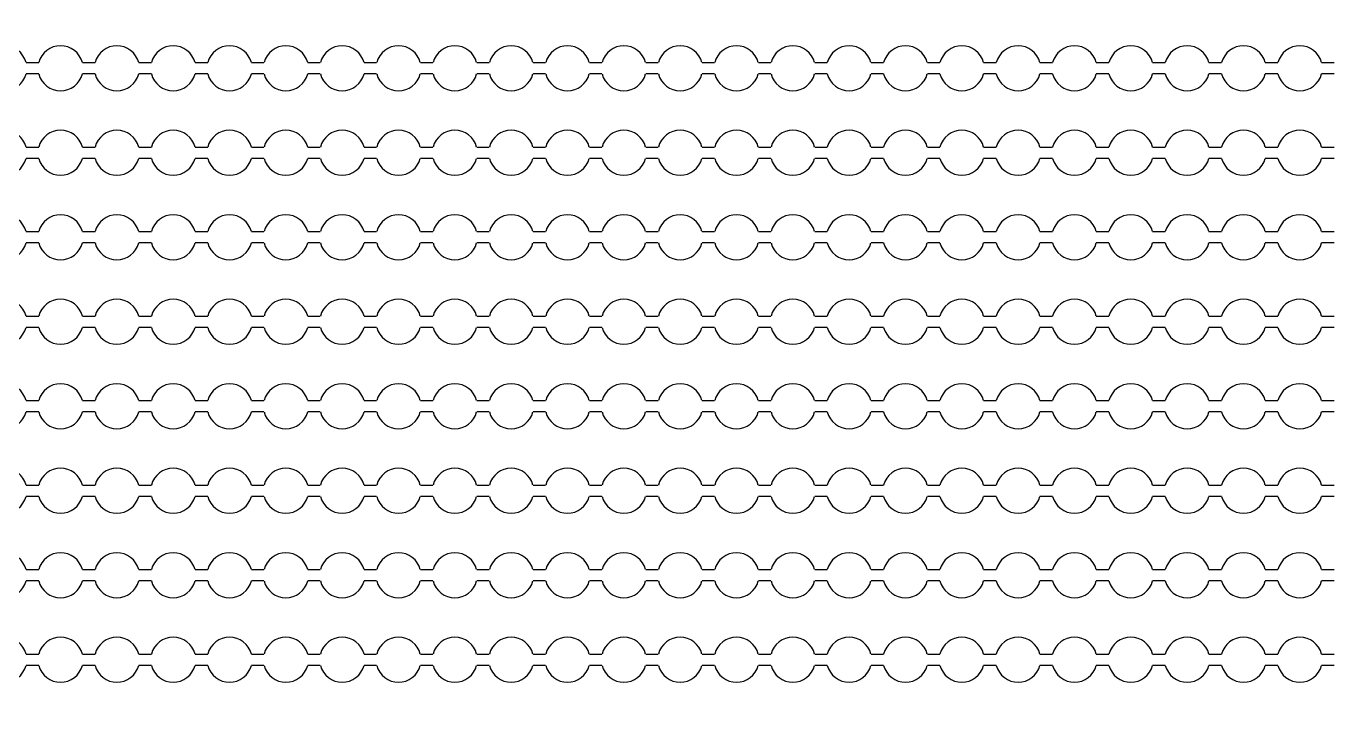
# Model space of a CAD drawing. Extents: x 4056 to 105656, y 4120 to 105720.
# Drawn here: x 64891 to 66047, y 70256 to 70862 of the extents above; entities that cross this region are included whole.
import ezdxf

# ---------------------------------------------------------------- set-up
doc = ezdxf.new("R2010")
doc.units = 13
doc.header["$MEASUREMENT"] = 0
doc.layers.add('Main Layer', color=7, linetype='Continuous', lineweight=0)

msp = doc.modelspace()

# ---------------------------------------------------------------- linework, layer by layer
for p, q in [((64890.9, 70829.2), (64902.1, 70829.2)), ((64940.9, 70829.2), (64952.1, 70829.2)), ((64990.9, 70829.2), (65002.1, 70829.2)), ((65040.9, 70829.2), (65052.1, 70829.2)), ((65090.9, 70829.2), (65102.1, 70829.2)), ((65140.9, 70829.2), (65152.1, 70829.2)), ((65190.9, 70829.2), (65202.1, 70829.2)), ((65240.9, 70829.2), (65252.1, 70829.2)), ((65290.9, 70829.2), (65302.1, 70829.2)), ((65340.9, 70829.2), (65352.1, 70829.2)), ((65390.9, 70829.2), (65402.1, 70829.2)), ((65440.9, 70829.2), (65452.1, 70829.2)), ((65490.9, 70829.2), (65502.1, 70829.2)), ((65540.9, 70829.2), (65552.1, 70829.2)), ((65590.9, 70829.2), (65602.1, 70829.2)), ((65640.9, 70829.2), (65652.1, 70829.2)), ((65690.9, 70829.2), (65702.1, 70829.2)), ((65740.9, 70829.2), (65752.1, 70829.2)), ((65790.9, 70829.2), (65802.1, 70829.2)), ((65840.9, 70829.2), (65852.1, 70829.2)), ((65890.9, 70829.2), (65902.1, 70829.2)), ((65940.9, 70829.2), (65952.1, 70829.2)), ((65990.9, 70829.2), (66002.1, 70829.2)), ((66040.9, 70829.2), (66052.1, 70829.2)), ((64902.1, 70819.2), (64890.9, 70819.2)), ((64952.1, 70819.2), (64940.9, 70819.2)), ((65002.1, 70819.2), (64990.9, 70819.2)), ((65052.1, 70819.2), (65040.9, 70819.2)), ((65102.1, 70819.2), (65090.9, 70819.2)), ((65152.1, 70819.2), (65140.9, 70819.2)), ((65202.1, 70819.2), (65190.9, 70819.2)), ((65252.1, 70819.2), (65240.9, 70819.2)), ((65302.1, 70819.2), (65290.9, 70819.2)), ((65352.1, 70819.2), (65340.9, 70819.2)), ((65402.1, 70819.2), (65390.9, 70819.2)), ((65452.1, 70819.2), (65440.9, 70819.2)), ((65502.1, 70819.2), (65490.9, 70819.2)), ((65552.1, 70819.2), (65540.9, 70819.2)), ((65602.1, 70819.2), (65590.9, 70819.2)), ((65652.1, 70819.2), (65640.9, 70819.2)), ((65702.1, 70819.2), (65690.9, 70819.2)), ((65752.1, 70819.2), (65740.9, 70819.2)), ((65802.1, 70819.2), (65790.9, 70819.2)), ((65852.1, 70819.2), (65840.9, 70819.2)), ((65902.1, 70819.2), (65890.9, 70819.2)), ((65952.1, 70819.2), (65940.9, 70819.2)), ((66002.1, 70819.2), (65990.9, 70819.2)), ((66052.1, 70819.2), (66040.9, 70819.2)), ((64890.9, 70754.2), (64902.1, 70754.2)), ((64940.9, 70754.2), (64952.1, 70754.2)), ((64990.9, 70754.2), (65002.1, 70754.2)), ((65040.9, 70754.2), (65052.1, 70754.2)), ((65090.9, 70754.2), (65102.1, 70754.2)), ((65140.9, 70754.2), (65152.1, 70754.2)), ((65190.9, 70754.2), (65202.1, 70754.2)), ((65240.9, 70754.2), (65252.1, 70754.2)), ((65290.9, 70754.2), (65302.1, 70754.2)), ((65340.9, 70754.2), (65352.1, 70754.2)), ((65390.9, 70754.2), (65402.1, 70754.2)), ((65440.9, 70754.2), (65452.1, 70754.2)), ((65490.9, 70754.2), (65502.1, 70754.2)), ((65540.9, 70754.2), (65552.1, 70754.2)), ((65590.9, 70754.2), (65602.1, 70754.2)), ((65640.9, 70754.2), (65652.1, 70754.2)), ((65690.9, 70754.2), (65702.1, 70754.2)), ((65740.9, 70754.2), (65752.1, 70754.2)), ((65790.9, 70754.2), (65802.1, 70754.2)), ((65840.9, 70754.2), (65852.1, 70754.2)), ((65890.9, 70754.2), (65902.1, 70754.2)), ((65940.9, 70754.2), (65952.1, 70754.2)), ((65990.9, 70754.2), (66002.1, 70754.2)), ((66040.9, 70754.2), (66052.1, 70754.2)), ((64902.1, 70744.2), (64890.9, 70744.2)), ((64952.1, 70744.2), (64940.9, 70744.2)), ((65002.1, 70744.2), (64990.9, 70744.2)), ((65052.1, 70744.2), (65040.9, 70744.2)), ((65102.1, 70744.2), (65090.9, 70744.2)), ((65152.1, 70744.2), (65140.9, 70744.2)), ((65202.1, 70744.2), (65190.9, 70744.2)), ((65252.1, 70744.2), (65240.9, 70744.2)), ((65302.1, 70744.2), (65290.9, 70744.2)), ((65352.1, 70744.2), (65340.9, 70744.2)), ((65402.1, 70744.2), (65390.9, 70744.2)), ((65452.1, 70744.2), (65440.9, 70744.2)), ((65502.1, 70744.2), (65490.9, 70744.2)), ((65552.1, 70744.2), (65540.9, 70744.2)), ((65602.1, 70744.2), (65590.9, 70744.2)), ((65652.1, 70744.2), (65640.9, 70744.2)), ((65702.1, 70744.2), (65690.9, 70744.2)), ((65752.1, 70744.2), (65740.9, 70744.2)), ((65802.1, 70744.2), (65790.9, 70744.2)), ((65852.1, 70744.2), (65840.9, 70744.2)), ((65902.1, 70744.2), (65890.9, 70744.2)), ((65952.1, 70744.2), (65940.9, 70744.2)), ((66002.1, 70744.2), (65990.9, 70744.2)), ((66052.1, 70744.2), (66040.9, 70744.2)), ((64890.9, 70679.2), (64902.1, 70679.2)), ((64940.9, 70679.2), (64952.1, 70679.2)), ((64990.9, 70679.2), (65002.1, 70679.2)), ((65040.9, 70679.2), (65052.1, 70679.2)), ((65090.9, 70679.2), (65102.1, 70679.2)), ((65140.9, 70679.2), (65152.1, 70679.2)), ((65190.9, 70679.2), (65202.1, 70679.2)), ((65240.9, 70679.2), (65252.1, 70679.2)), ((65290.9, 70679.2), (65302.1, 70679.2)), ((65340.9, 70679.2), (65352.1, 70679.2)), ((65390.9, 70679.2), (65402.1, 70679.2)), ((65440.9, 70679.2), (65452.1, 70679.2)), ((65490.9, 70679.2), (65502.1, 70679.2)), ((65540.9, 70679.2), (65552.1, 70679.2)), ((65590.9, 70679.2), (65602.1, 70679.2)), ((65640.9, 70679.2), (65652.1, 70679.2)), ((65690.9, 70679.2), (65702.1, 70679.2)), ((65740.9, 70679.2), (65752.1, 70679.2)), ((65790.9, 70679.2), (65802.1, 70679.2)), ((65840.9, 70679.2), (65852.1, 70679.2)), ((65890.9, 70679.2), (65902.1, 70679.2)), ((65940.9, 70679.2), (65952.1, 70679.2)), ((65990.9, 70679.2), (66002.1, 70679.2)), ((66040.9, 70679.2), (66052.1, 70679.2)), ((64902.1, 70669.2), (64890.9, 70669.2)), ((64952.1, 70669.2), (64940.9, 70669.2)), ((65002.1, 70669.2), (64990.9, 70669.2)), ((65052.1, 70669.2), (65040.9, 70669.2)), ((65102.1, 70669.2), (65090.9, 70669.2)), ((65152.1, 70669.2), (65140.9, 70669.2)), ((65202.1, 70669.2), (65190.9, 70669.2)), ((65252.1, 70669.2), (65240.9, 70669.2)), ((65302.1, 70669.2), (65290.9, 70669.2)), ((65352.1, 70669.2), (65340.9, 70669.2)), ((65402.1, 70669.2), (65390.9, 70669.2)), ((65452.1, 70669.2), (65440.9, 70669.2)), ((65502.1, 70669.2), (65490.9, 70669.2)), ((65552.1, 70669.2), (65540.9, 70669.2)), ((65602.1, 70669.2), (65590.9, 70669.2)), ((65652.1, 70669.2), (65640.9, 70669.2)), ((65702.1, 70669.2), (65690.9, 70669.2)), ((65752.1, 70669.2), (65740.9, 70669.2)), ((65802.1, 70669.2), (65790.9, 70669.2)), ((65852.1, 70669.2), (65840.9, 70669.2)), ((65902.1, 70669.2), (65890.9, 70669.2)), ((65952.1, 70669.2), (65940.9, 70669.2)), ((66002.1, 70669.2), (65990.9, 70669.2)), ((66052.1, 70669.2), (66040.9, 70669.2)), ((64890.9, 70604.2), (64902.1, 70604.2)), ((64940.9, 70604.2), (64952.1, 70604.2)), ((64990.9, 70604.2), (65002.1, 70604.2)), ((65040.9, 70604.2), (65052.1, 70604.2)), ((65090.9, 70604.2), (65102.1, 70604.2)), ((65140.9, 70604.2), (65152.1, 70604.2)), ((65190.9, 70604.2), (65202.1, 70604.2)), ((65240.9, 70604.2), (65252.1, 70604.2)), ((65290.9, 70604.2), (65302.1, 70604.2)), ((65340.9, 70604.2), (65352.1, 70604.2)), ((65390.9, 70604.2), (65402.1, 70604.2)), ((65440.9, 70604.2), (65452.1, 70604.2)), ((65490.9, 70604.2), (65502.1, 70604.2)), ((65540.9, 70604.2), (65552.1, 70604.2)), ((65590.9, 70604.2), (65602.1, 70604.2)), ((65640.9, 70604.2), (65652.1, 70604.2)), ((65690.9, 70604.2), (65702.1, 70604.2)), ((65740.9, 70604.2), (65752.1, 70604.2)), ((65790.9, 70604.2), (65802.1, 70604.2)), ((65840.9, 70604.2), (65852.1, 70604.2)), ((65890.9, 70604.2), (65902.1, 70604.2)), ((65940.9, 70604.2), (65952.1, 70604.2)), ((65990.9, 70604.2), (66002.1, 70604.2)), ((66040.9, 70604.2), (66052.1, 70604.2)), ((64902.1, 70594.2), (64890.9, 70594.2)), ((64952.1, 70594.2), (64940.9, 70594.2)), ((65002.1, 70594.2), (64990.9, 70594.2)), ((65052.1, 70594.2), (65040.9, 70594.2)), ((65102.1, 70594.2), (65090.9, 70594.2)), ((65152.1, 70594.2), (65140.9, 70594.2)), ((65202.1, 70594.2), (65190.9, 70594.2)), ((65252.1, 70594.2), (65240.9, 70594.2)), ((65302.1, 70594.2), (65290.9, 70594.2)), ((65352.1, 70594.2), (65340.9, 70594.2)), ((65402.1, 70594.2), (65390.9, 70594.2)), ((65452.1, 70594.2), (65440.9, 70594.2)), ((65502.1, 70594.2), (65490.9, 70594.2)), ((65552.1, 70594.2), (65540.9, 70594.2)), ((65602.1, 70594.2), (65590.9, 70594.2)), ((65652.1, 70594.2), (65640.9, 70594.2)), ((65702.1, 70594.2), (65690.9, 70594.2)), ((65752.1, 70594.2), (65740.9, 70594.2)), ((65802.1, 70594.2), (65790.9, 70594.2)), ((65852.1, 70594.2), (65840.9, 70594.2)), ((65902.1, 70594.2), (65890.9, 70594.2)), ((65952.1, 70594.2), (65940.9, 70594.2)), ((66002.1, 70594.2), (65990.9, 70594.2)), ((66052.1, 70594.2), (66040.9, 70594.2)), ((64890.9, 70529.2), (64902.1, 70529.2)), ((64940.9, 70529.2), (64952.1, 70529.2)), ((64990.9, 70529.2), (65002.1, 70529.2)), ((65040.9, 70529.2), (65052.1, 70529.2)), ((65090.9, 70529.2), (65102.1, 70529.2)), ((65140.9, 70529.2), (65152.1, 70529.2)), ((65190.9, 70529.2), (65202.1, 70529.2)), ((65240.9, 70529.2), (65252.1, 70529.2)), ((65290.9, 70529.2), (65302.1, 70529.2)), ((65340.9, 70529.2), (65352.1, 70529.2)), ((65390.9, 70529.2), (65402.1, 70529.2)), ((65440.9, 70529.2), (65452.1, 70529.2)), ((65490.9, 70529.2), (65502.1, 70529.2)), ((65540.9, 70529.2), (65552.1, 70529.2)), ((65590.9, 70529.2), (65602.1, 70529.2)), ((65640.9, 70529.2), (65652.1, 70529.2)), ((65690.9, 70529.2), (65702.1, 70529.2)), ((65740.9, 70529.2), (65752.1, 70529.2)), ((65790.9, 70529.2), (65802.1, 70529.2)), ((65840.9, 70529.2), (65852.1, 70529.2)), ((65890.9, 70529.2), (65902.1, 70529.2)), ((65940.9, 70529.2), (65952.1, 70529.2)), ((65990.9, 70529.2), (66002.1, 70529.2)), ((66040.9, 70529.2), (66052.1, 70529.2)), ((64902.1, 70519.2), (64890.9, 70519.2)), ((64952.1, 70519.2), (64940.9, 70519.2)), ((65002.1, 70519.2), (64990.9, 70519.2)), ((65052.1, 70519.2), (65040.9, 70519.2)), ((65102.1, 70519.2), (65090.9, 70519.2)), ((65152.1, 70519.2), (65140.9, 70519.2)), ((65202.1, 70519.2), (65190.9, 70519.2)), ((65252.1, 70519.2), (65240.9, 70519.2)), ((65302.1, 70519.2), (65290.9, 70519.2)), ((65352.1, 70519.2), (65340.9, 70519.2)), ((65402.1, 70519.2), (65390.9, 70519.2)), ((65452.1, 70519.2), (65440.9, 70519.2)), ((65502.1, 70519.2), (65490.9, 70519.2)), ((65552.1, 70519.2), (65540.9, 70519.2)), ((65602.1, 70519.2), (65590.9, 70519.2)), ((65652.1, 70519.2), (65640.9, 70519.2)), ((65702.1, 70519.2), (65690.9, 70519.2)), ((65752.1, 70519.2), (65740.9, 70519.2)), ((65802.1, 70519.2), (65790.9, 70519.2)), ((65852.1, 70519.2), (65840.9, 70519.2)), ((65902.1, 70519.2), (65890.9, 70519.2)), ((65952.1, 70519.2), (65940.9, 70519.2)), ((66002.1, 70519.2), (65990.9, 70519.2)), ((66052.1, 70519.2), (66040.9, 70519.2)), ((64890.9, 70454.2), (64902.1, 70454.2)), ((64940.9, 70454.2), (64952.1, 70454.2)), ((64990.9, 70454.2), (65002.1, 70454.2)), ((65040.9, 70454.2), (65052.1, 70454.2)), ((65090.9, 70454.2), (65102.1, 70454.2)), ((65140.9, 70454.2), (65152.1, 70454.2)), ((65190.9, 70454.2), (65202.1, 70454.2)), ((65240.9, 70454.2), (65252.1, 70454.2)), ((65290.9, 70454.2), (65302.1, 70454.2)), ((65340.9, 70454.2), (65352.1, 70454.2)), ((65390.9, 70454.2), (65402.1, 70454.2)), ((65440.9, 70454.2), (65452.1, 70454.2)), ((65490.9, 70454.2), (65502.1, 70454.2)), ((65540.9, 70454.2), (65552.1, 70454.2)), ((65590.9, 70454.2), (65602.1, 70454.2)), ((65640.9, 70454.2), (65652.1, 70454.2)), ((65690.9, 70454.2), (65702.1, 70454.2)), ((65740.9, 70454.2), (65752.1, 70454.2)), ((65790.9, 70454.2), (65802.1, 70454.2)), ((65840.9, 70454.2), (65852.1, 70454.2)), ((65890.9, 70454.2), (65902.1, 70454.2)), ((65940.9, 70454.2), (65952.1, 70454.2)), ((65990.9, 70454.2), (66002.1, 70454.2)), ((66040.9, 70454.2), (66052.1, 70454.2)), ((64902.1, 70444.2), (64890.9, 70444.2)), ((64952.1, 70444.2), (64940.9, 70444.2)), ((65002.1, 70444.2), (64990.9, 70444.2)), ((65052.1, 70444.2), (65040.9, 70444.2)), ((65102.1, 70444.2), (65090.9, 70444.2)), ((65152.1, 70444.2), (65140.9, 70444.2)), ((65202.1, 70444.2), (65190.9, 70444.2)), ((65252.1, 70444.2), (65240.9, 70444.2)), ((65302.1, 70444.2), (65290.9, 70444.2)), ((65352.1, 70444.2), (65340.9, 70444.2)), ((65402.1, 70444.2), (65390.9, 70444.2)), ((65452.1, 70444.2), (65440.9, 70444.2)), ((65502.1, 70444.2), (65490.9, 70444.2)), ((65552.1, 70444.2), (65540.9, 70444.2)), ((65602.1, 70444.2), (65590.9, 70444.2)), ((65652.1, 70444.2), (65640.9, 70444.2)), ((65702.1, 70444.2), (65690.9, 70444.2)), ((65752.1, 70444.2), (65740.9, 70444.2)), ((65802.1, 70444.2), (65790.9, 70444.2)), ((65852.1, 70444.2), (65840.9, 70444.2)), ((65902.1, 70444.2), (65890.9, 70444.2)), ((65952.1, 70444.2), (65940.9, 70444.2)), ((66002.1, 70444.2), (65990.9, 70444.2)), ((66052.1, 70444.2), (66040.9, 70444.2)), ((64890.9, 70379.2), (64902.1, 70379.2)), ((64940.9, 70379.2), (64952.1, 70379.2)), ((64990.9, 70379.2), (65002.1, 70379.2)), ((65040.9, 70379.2), (65052.1, 70379.2)), ((65090.9, 70379.2), (65102.1, 70379.2)), ((65140.9, 70379.2), (65152.1, 70379.2)), ((65190.9, 70379.2), (65202.1, 70379.2)), ((65240.9, 70379.2), (65252.1, 70379.2)), ((65290.9, 70379.2), (65302.1, 70379.2)), ((65340.9, 70379.2), (65352.1, 70379.2)), ((65390.9, 70379.2), (65402.1, 70379.2)), ((65440.9, 70379.2), (65452.1, 70379.2)), ((65490.9, 70379.2), (65502.1, 70379.2)), ((65540.9, 70379.2), (65552.1, 70379.2)), ((65590.9, 70379.2), (65602.1, 70379.2)), ((65640.9, 70379.2), (65652.1, 70379.2)), ((65690.9, 70379.2), (65702.1, 70379.2)), ((65740.9, 70379.2), (65752.1, 70379.2)), ((65790.9, 70379.2), (65802.1, 70379.2)), ((65840.9, 70379.2), (65852.1, 70379.2)), ((65890.9, 70379.2), (65902.1, 70379.2)), ((65940.9, 70379.2), (65952.1, 70379.2)), ((65990.9, 70379.2), (66002.1, 70379.2)), ((66040.9, 70379.2), (66052.1, 70379.2)), ((64902.1, 70369.2), (64890.9, 70369.2)), ((64952.1, 70369.2), (64940.9, 70369.2)), ((65002.1, 70369.2), (64990.9, 70369.2)), ((65052.1, 70369.2), (65040.9, 70369.2)), ((65102.1, 70369.2), (65090.9, 70369.2)), ((65152.1, 70369.2), (65140.9, 70369.2)), ((65202.1, 70369.2), (65190.9, 70369.2)), ((65252.1, 70369.2), (65240.9, 70369.2)), ((65302.1, 70369.2), (65290.9, 70369.2)), ((65352.1, 70369.2), (65340.9, 70369.2)), ((65402.1, 70369.2), (65390.9, 70369.2)), ((65452.1, 70369.2), (65440.9, 70369.2)), ((65502.1, 70369.2), (65490.9, 70369.2)), ((65552.1, 70369.2), (65540.9, 70369.2)), ((65602.1, 70369.2), (65590.9, 70369.2)), ((65652.1, 70369.2), (65640.9, 70369.2)), ((65702.1, 70369.2), (65690.9, 70369.2)), ((65752.1, 70369.2), (65740.9, 70369.2)), ((65802.1, 70369.2), (65790.9, 70369.2)), ((65852.1, 70369.2), (65840.9, 70369.2)), ((65902.1, 70369.2), (65890.9, 70369.2)), ((65952.1, 70369.2), (65940.9, 70369.2)), ((66002.1, 70369.2), (65990.9, 70369.2)), ((66052.1, 70369.2), (66040.9, 70369.2)), ((64890.9, 70304.2), (64902.1, 70304.2)), ((64940.9, 70304.2), (64952.1, 70304.2)), ((64990.9, 70304.2), (65002.1, 70304.2)), ((65040.9, 70304.2), (65052.1, 70304.2)), ((65090.9, 70304.2), (65102.1, 70304.2)), ((65140.9, 70304.2), (65152.1, 70304.2)), ((65190.9, 70304.2), (65202.1, 70304.2)), ((65240.9, 70304.2), (65252.1, 70304.2)), ((65290.9, 70304.2), (65302.1, 70304.2)), ((65340.9, 70304.2), (65352.1, 70304.2)), ((65390.9, 70304.2), (65402.1, 70304.2)), ((65440.9, 70304.2), (65452.1, 70304.2)), ((65490.9, 70304.2), (65502.1, 70304.2)), ((65540.9, 70304.2), (65552.1, 70304.2)), ((65590.9, 70304.2), (65602.1, 70304.2)), ((65640.9, 70304.2), (65652.1, 70304.2)), ((65690.9, 70304.2), (65702.1, 70304.2)), ((65740.9, 70304.2), (65752.1, 70304.2)), ((65790.9, 70304.2), (65802.1, 70304.2)), ((65840.9, 70304.2), (65852.1, 70304.2)), ((65890.9, 70304.2), (65902.1, 70304.2)), ((65940.9, 70304.2), (65952.1, 70304.2)), ((65990.9, 70304.2), (66002.1, 70304.2)), ((66040.9, 70304.2), (66052.1, 70304.2)), ((64902.1, 70294.2), (64890.9, 70294.2)), ((64952.1, 70294.2), (64940.9, 70294.2)), ((65002.1, 70294.2), (64990.9, 70294.2)), ((65052.1, 70294.2), (65040.9, 70294.2)), ((65102.1, 70294.2), (65090.9, 70294.2)), ((65152.1, 70294.2), (65140.9, 70294.2)), ((65202.1, 70294.2), (65190.9, 70294.2)), ((65252.1, 70294.2), (65240.9, 70294.2)), ((65302.1, 70294.2), (65290.9, 70294.2)), ((65352.1, 70294.2), (65340.9, 70294.2)), ((65402.1, 70294.2), (65390.9, 70294.2)), ((65452.1, 70294.2), (65440.9, 70294.2)), ((65502.1, 70294.2), (65490.9, 70294.2)), ((65552.1, 70294.2), (65540.9, 70294.2)), ((65602.1, 70294.2), (65590.9, 70294.2)), ((65652.1, 70294.2), (65640.9, 70294.2)), ((65702.1, 70294.2), (65690.9, 70294.2)), ((65752.1, 70294.2), (65740.9, 70294.2)), ((65802.1, 70294.2), (65790.9, 70294.2)), ((65852.1, 70294.2), (65840.9, 70294.2)), ((65902.1, 70294.2), (65890.9, 70294.2)), ((65952.1, 70294.2), (65940.9, 70294.2)), ((66002.1, 70294.2), (65990.9, 70294.2)), ((66052.1, 70294.2), (66040.9, 70294.2))]:
    msp.add_line(p, q)
at = {"lineweight": 0}
msp.add_circle((61011.6, 73976.1), 11000, dxfattribs=at)
for centre, start, end in [((64871.5, 70824.2), 14.4775, 165.5225), ((64921.5, 70824.2), 14.4775, 165.5225), ((64971.5, 70824.2), 14.4775, 165.5225), ((65021.5, 70824.2), 14.4775, 165.5225), ((65071.5, 70824.2), 14.4775, 165.5225), ((65121.5, 70824.2), 14.4775, 165.5225), ((65171.5, 70824.2), 14.4775, 165.5225), ((65221.5, 70824.2), 14.4775, 165.5225), ((65271.5, 70824.2), 14.4775, 165.5225), ((65321.5, 70824.2), 14.4775, 165.5225), ((65371.5, 70824.2), 14.4775, 165.5225), ((65421.5, 70824.2), 14.4775, 165.5225), ((65471.5, 70824.2), 14.4775, 165.5225), ((65521.5, 70824.2), 14.4775, 165.5225), ((65571.5, 70824.2), 14.4775, 165.5225), ((65621.5, 70824.2), 14.4775, 165.5225), ((65671.5, 70824.2), 14.4775, 165.5225), ((65721.5, 70824.2), 14.4775, 165.5225), ((65771.5, 70824.2), 14.4775, 165.5225), ((65821.5, 70824.2), 14.4775, 165.5225), ((65871.5, 70824.2), 14.4775, 165.5225), ((65921.5, 70824.2), 14.4775, 165.5225), ((65971.5, 70824.2), 14.4775, 165.5225), ((66021.5, 70824.2), 14.4775, 165.5225), ((64871.5, 70824.2), 194.4775, 345.5225), ((64921.5, 70824.2), 194.4775, 345.5225), ((64971.5, 70824.2), 194.4775, 345.5225), ((65021.5, 70824.2), 194.4775, 345.5225), ((65071.5, 70824.2), 194.4775, 345.5225), ((65121.5, 70824.2), 194.4775, 345.5225), ((65171.5, 70824.2), 194.4775, 345.5225), ((65221.5, 70824.2), 194.4775, 345.5225), ((65271.5, 70824.2), 194.4775, 345.5225), ((65321.5, 70824.2), 194.4775, 345.5225), ((65371.5, 70824.2), 194.4775, 345.5225), ((65421.5, 70824.2), 194.4775, 345.5225), ((65471.5, 70824.2), 194.4775, 345.5225), ((65521.5, 70824.2), 194.4775, 345.5225), ((65571.5, 70824.2), 194.4775, 345.5225), ((65621.5, 70824.2), 194.4775, 345.5225), ((65671.5, 70824.2), 194.4775, 345.5225), ((65721.5, 70824.2), 194.4775, 345.5225), ((65771.5, 70824.2), 194.4775, 345.5225), ((65821.5, 70824.2), 194.4775, 345.5225), ((65871.5, 70824.2), 194.4775, 345.5225), ((65921.5, 70824.2), 194.4775, 345.5225), ((65971.5, 70824.2), 194.4775, 345.5225), ((66021.5, 70824.2), 194.4775, 345.5225), ((64871.5, 70749.2), 14.4775, 165.5225), ((64921.5, 70749.2), 14.4775, 165.5225), ((64971.5, 70749.2), 14.4775, 165.5225), ((65021.5, 70749.2), 14.4775, 165.5225), ((65071.5, 70749.2), 14.4775, 165.5225), ((65121.5, 70749.2), 14.4775, 165.5225), ((65171.5, 70749.2), 14.4775, 165.5225), ((65221.5, 70749.2), 14.4775, 165.5225), ((65271.5, 70749.2), 14.4775, 165.5225), ((65321.5, 70749.2), 14.4775, 165.5225), ((65371.5, 70749.2), 14.4775, 165.5225), ((65421.5, 70749.2), 14.4775, 165.5225), ((65471.5, 70749.2), 14.4775, 165.5225), ((65521.5, 70749.2), 14.4775, 165.5225), ((65571.5, 70749.2), 14.4775, 165.5225), ((65621.5, 70749.2), 14.4775, 165.5225), ((65671.5, 70749.2), 14.4775, 165.5225), ((65721.5, 70749.2), 14.4775, 165.5225), ((65771.5, 70749.2), 14.4775, 165.5225), ((65821.5, 70749.2), 14.4775, 165.5225), ((65871.5, 70749.2), 14.4775, 165.5225), ((65921.5, 70749.2), 14.4775, 165.5225), ((65971.5, 70749.2), 14.4775, 165.5225), ((66021.5, 70749.2), 14.4775, 165.5225), ((64871.5, 70749.2), 194.4775, 345.5225), ((64921.5, 70749.2), 194.4775, 345.5225), ((64971.5, 70749.2), 194.4775, 345.5225), ((65021.5, 70749.2), 194.4775, 345.5225), ((65071.5, 70749.2), 194.4775, 345.5225), ((65121.5, 70749.2), 194.4775, 345.5225), ((65171.5, 70749.2), 194.4775, 345.5225), ((65221.5, 70749.2), 194.4775, 345.5225), ((65271.5, 70749.2), 194.4775, 345.5225), ((65321.5, 70749.2), 194.4775, 345.5225), ((65371.5, 70749.2), 194.4775, 345.5225), ((65421.5, 70749.2), 194.4775, 345.5225), ((65471.5, 70749.2), 194.4775, 345.5225), ((65521.5, 70749.2), 194.4775, 345.5225), ((65571.5, 70749.2), 194.4775, 345.5225), ((65621.5, 70749.2), 194.4775, 345.5225), ((65671.5, 70749.2), 194.4775, 345.5225), ((65721.5, 70749.2), 194.4775, 345.5225), ((65771.5, 70749.2), 194.4775, 345.5225), ((65821.5, 70749.2), 194.4775, 345.5225), ((65871.5, 70749.2), 194.4775, 345.5225), ((65921.5, 70749.2), 194.4775, 345.5225), ((65971.5, 70749.2), 194.4775, 345.5225), ((66021.5, 70749.2), 194.4775, 345.5225), ((64871.5, 70674.2), 14.4775, 165.5225), ((64921.5, 70674.2), 14.4775, 165.5225), ((64971.5, 70674.2), 14.4775, 165.5225), ((65021.5, 70674.2), 14.4775, 165.5225), ((65071.5, 70674.2), 14.4775, 165.5225), ((65121.5, 70674.2), 14.4775, 165.5225), ((65171.5, 70674.2), 14.4775, 165.5225), ((65221.5, 70674.2), 14.4775, 165.5225), ((65271.5, 70674.2), 14.4775, 165.5225), ((65321.5, 70674.2), 14.4775, 165.5225), ((65371.5, 70674.2), 14.4775, 165.5225), ((65421.5, 70674.2), 14.4775, 165.5225), ((65471.5, 70674.2), 14.4775, 165.5225), ((65521.5, 70674.2), 14.4775, 165.5225), ((65571.5, 70674.2), 14.4775, 165.5225), ((65621.5, 70674.2), 14.4775, 165.5225), ((65671.5, 70674.2), 14.4775, 165.5225), ((65721.5, 70674.2), 14.4775, 165.5225), ((65771.5, 70674.2), 14.4775, 165.5225), ((65821.5, 70674.2), 14.4775, 165.5225), ((65871.5, 70674.2), 14.4775, 165.5225), ((65921.5, 70674.2), 14.4775, 165.5225), ((65971.5, 70674.2), 14.4775, 165.5225), ((66021.5, 70674.2), 14.4775, 165.5225), ((64871.5, 70674.2), 194.4775, 345.5225), ((64921.5, 70674.2), 194.4775, 345.5225), ((64971.5, 70674.2), 194.4775, 345.5225), ((65021.5, 70674.2), 194.4775, 345.5225), ((65071.5, 70674.2), 194.4775, 345.5225), ((65121.5, 70674.2), 194.4775, 345.5225), ((65171.5, 70674.2), 194.4775, 345.5225), ((65221.5, 70674.2), 194.4775, 345.5225), ((65271.5, 70674.2), 194.4775, 345.5225), ((65321.5, 70674.2), 194.4775, 345.5225), ((65371.5, 70674.2), 194.4775, 345.5225), ((65421.5, 70674.2), 194.4775, 345.5225), ((65471.5, 70674.2), 194.4775, 345.5225), ((65521.5, 70674.2), 194.4775, 345.5225), ((65571.5, 70674.2), 194.4775, 345.5225), ((65621.5, 70674.2), 194.4775, 345.5225), ((65671.5, 70674.2), 194.4775, 345.5225), ((65721.5, 70674.2), 194.4775, 345.5225), ((65771.5, 70674.2), 194.4775, 345.5225), ((65821.5, 70674.2), 194.4775, 345.5225), ((65871.5, 70674.2), 194.4775, 345.5225), ((65921.5, 70674.2), 194.4775, 345.5225), ((65971.5, 70674.2), 194.4775, 345.5225), ((66021.5, 70674.2), 194.4775, 345.5225), ((64871.5, 70599.2), 14.4775, 165.5225), ((64921.5, 70599.2), 14.4775, 165.5225), ((64971.5, 70599.2), 14.4775, 165.5225), ((65021.5, 70599.2), 14.4775, 165.5225), ((65071.5, 70599.2), 14.4775, 165.5225), ((65121.5, 70599.2), 14.4775, 165.5225), ((65171.5, 70599.2), 14.4775, 165.5225), ((65221.5, 70599.2), 14.4775, 165.5225), ((65271.5, 70599.2), 14.4775, 165.5225), ((65321.5, 70599.2), 14.4775, 165.5225), ((65371.5, 70599.2), 14.4775, 165.5225), ((65421.5, 70599.2), 14.4775, 165.5225), ((65471.5, 70599.2), 14.4775, 165.5225), ((65521.5, 70599.2), 14.4775, 165.5225), ((65571.5, 70599.2), 14.4775, 165.5225), ((65621.5, 70599.2), 14.4775, 165.5225), ((65671.5, 70599.2), 14.4775, 165.5225), ((65721.5, 70599.2), 14.4775, 165.5225), ((65771.5, 70599.2), 14.4775, 165.5225), ((65821.5, 70599.2), 14.4775, 165.5225), ((65871.5, 70599.2), 14.4775, 165.5225), ((65921.5, 70599.2), 14.4775, 165.5225), ((65971.5, 70599.2), 14.4775, 165.5225), ((66021.5, 70599.2), 14.4775, 165.5225), ((64871.5, 70599.2), 194.4775, 345.5225), ((64921.5, 70599.2), 194.4775, 345.5225), ((64971.5, 70599.2), 194.4775, 345.5225), ((65021.5, 70599.2), 194.4775, 345.5225), ((65071.5, 70599.2), 194.4775, 345.5225), ((65121.5, 70599.2), 194.4775, 345.5225), ((65171.5, 70599.2), 194.4775, 345.5225), ((65221.5, 70599.2), 194.4775, 345.5225), ((65271.5, 70599.2), 194.4775, 345.5225), ((65321.5, 70599.2), 194.4775, 345.5225), ((65371.5, 70599.2), 194.4775, 345.5225), ((65421.5, 70599.2), 194.4775, 345.5225), ((65471.5, 70599.2), 194.4775, 345.5225), ((65521.5, 70599.2), 194.4775, 345.5225), ((65571.5, 70599.2), 194.4775, 345.5225), ((65621.5, 70599.2), 194.4775, 345.5225), ((65671.5, 70599.2), 194.4775, 345.5225), ((65721.5, 70599.2), 194.4775, 345.5225), ((65771.5, 70599.2), 194.4775, 345.5225), ((65821.5, 70599.2), 194.4775, 345.5225), ((65871.5, 70599.2), 194.4775, 345.5225), ((65921.5, 70599.2), 194.4775, 345.5225), ((65971.5, 70599.2), 194.4775, 345.5225), ((66021.5, 70599.2), 194.4775, 345.5225), ((64871.5, 70524.2), 14.4775, 165.5225), ((64921.5, 70524.2), 14.4775, 165.5225), ((64971.5, 70524.2), 14.4775, 165.5225), ((65021.5, 70524.2), 14.4775, 165.5225), ((65071.5, 70524.2), 14.4775, 165.5225), ((65121.5, 70524.2), 14.4775, 165.5225), ((65171.5, 70524.2), 14.4775, 165.5225), ((65221.5, 70524.2), 14.4775, 165.5225), ((65271.5, 70524.2), 14.4775, 165.5225), ((65321.5, 70524.2), 14.4775, 165.5225), ((65371.5, 70524.2), 14.4775, 165.5225), ((65421.5, 70524.2), 14.4775, 165.5225), ((65471.5, 70524.2), 14.4775, 165.5225), ((65521.5, 70524.2), 14.4775, 165.5225), ((65571.5, 70524.2), 14.4775, 165.5225), ((65621.5, 70524.2), 14.4775, 165.5225), ((65671.5, 70524.2), 14.4775, 165.5225), ((65721.5, 70524.2), 14.4775, 165.5225), ((65771.5, 70524.2), 14.4775, 165.5225), ((65821.5, 70524.2), 14.4775, 165.5225), ((65871.5, 70524.2), 14.4775, 165.5225), ((65921.5, 70524.2), 14.4775, 165.5225), ((65971.5, 70524.2), 14.4775, 165.5225), ((66021.5, 70524.2), 14.4775, 165.5225), ((64871.5, 70524.2), 194.4775, 345.5225), ((64921.5, 70524.2), 194.4775, 345.5225), ((64971.5, 70524.2), 194.4775, 345.5225), ((65021.5, 70524.2), 194.4775, 345.5225), ((65071.5, 70524.2), 194.4775, 345.5225), ((65121.5, 70524.2), 194.4775, 345.5225), ((65171.5, 70524.2), 194.4775, 345.5225), ((65221.5, 70524.2), 194.4775, 345.5225), ((65271.5, 70524.2), 194.4775, 345.5225), ((65321.5, 70524.2), 194.4775, 345.5225), ((65371.5, 70524.2), 194.4775, 345.5225), ((65421.5, 70524.2), 194.4775, 345.5225), ((65471.5, 70524.2), 194.4775, 345.5225), ((65521.5, 70524.2), 194.4775, 345.5225), ((65571.5, 70524.2), 194.4775, 345.5225), ((65621.5, 70524.2), 194.4775, 345.5225), ((65671.5, 70524.2), 194.4775, 345.5225), ((65721.5, 70524.2), 194.4775, 345.5225), ((65771.5, 70524.2), 194.4775, 345.5225), ((65821.5, 70524.2), 194.4775, 345.5225), ((65871.5, 70524.2), 194.4775, 345.5225), ((65921.5, 70524.2), 194.4775, 345.5225), ((65971.5, 70524.2), 194.4775, 345.5225), ((66021.5, 70524.2), 194.4775, 345.5225), ((64871.5, 70449.2), 14.4775, 165.5225), ((64921.5, 70449.2), 14.4775, 165.5225), ((64971.5, 70449.2), 14.4775, 165.5225), ((65021.5, 70449.2), 14.4775, 165.5225), ((65071.5, 70449.2), 14.4775, 165.5225), ((65121.5, 70449.2), 14.4775, 165.5225), ((65171.5, 70449.2), 14.4775, 165.5225), ((65221.5, 70449.2), 14.4775, 165.5225), ((65271.5, 70449.2), 14.4775, 165.5225), ((65321.5, 70449.2), 14.4775, 165.5225), ((65371.5, 70449.2), 14.4775, 165.5225), ((65421.5, 70449.2), 14.4775, 165.5225), ((65471.5, 70449.2), 14.4775, 165.5225), ((65521.5, 70449.2), 14.4775, 165.5225), ((65571.5, 70449.2), 14.4775, 165.5225), ((65621.5, 70449.2), 14.4775, 165.5225), ((65671.5, 70449.2), 14.4775, 165.5225), ((65721.5, 70449.2), 14.4775, 165.5225), ((65771.5, 70449.2), 14.4775, 165.5225), ((65821.5, 70449.2), 14.4775, 165.5225), ((65871.5, 70449.2), 14.4775, 165.5225), ((65921.5, 70449.2), 14.4775, 165.5225), ((65971.5, 70449.2), 14.4775, 165.5225), ((66021.5, 70449.2), 14.4775, 165.5225), ((64871.5, 70449.2), 194.4775, 345.5225), ((64921.5, 70449.2), 194.4775, 345.5225), ((64971.5, 70449.2), 194.4775, 345.5225), ((65021.5, 70449.2), 194.4775, 345.5225), ((65071.5, 70449.2), 194.4775, 345.5225), ((65121.5, 70449.2), 194.4775, 345.5225), ((65171.5, 70449.2), 194.4775, 345.5225), ((65221.5, 70449.2), 194.4775, 345.5225), ((65271.5, 70449.2), 194.4775, 345.5225), ((65321.5, 70449.2), 194.4775, 345.5225), ((65371.5, 70449.2), 194.4775, 345.5225), ((65421.5, 70449.2), 194.4775, 345.5225), ((65471.5, 70449.2), 194.4775, 345.5225), ((65521.5, 70449.2), 194.4775, 345.5225), ((65571.5, 70449.2), 194.4775, 345.5225), ((65621.5, 70449.2), 194.4775, 345.5225), ((65671.5, 70449.2), 194.4775, 345.5225), ((65721.5, 70449.2), 194.4775, 345.5225), ((65771.5, 70449.2), 194.4775, 345.5225), ((65821.5, 70449.2), 194.4775, 345.5225), ((65871.5, 70449.2), 194.4775, 345.5225), ((65921.5, 70449.2), 194.4775, 345.5225), ((65971.5, 70449.2), 194.4775, 345.5225), ((66021.5, 70449.2), 194.4775, 345.5225), ((64871.5, 70374.2), 14.4775, 165.5225), ((64921.5, 70374.2), 14.4775, 165.5225), ((64971.5, 70374.2), 14.4775, 165.5225), ((65021.5, 70374.2), 14.4775, 165.5225), ((65071.5, 70374.2), 14.4775, 165.5225), ((65121.5, 70374.2), 14.4775, 165.5225), ((65171.5, 70374.2), 14.4775, 165.5225), ((65221.5, 70374.2), 14.4775, 165.5225), ((65271.5, 70374.2), 14.4775, 165.5225), ((65321.5, 70374.2), 14.4775, 165.5225), ((65371.5, 70374.2), 14.4775, 165.5225), ((65421.5, 70374.2), 14.4775, 165.5225), ((65471.5, 70374.2), 14.4775, 165.5225), ((65521.5, 70374.2), 14.4775, 165.5225), ((65571.5, 70374.2), 14.4775, 165.5225), ((65621.5, 70374.2), 14.4775, 165.5225), ((65671.5, 70374.2), 14.4775, 165.5225), ((65721.5, 70374.2), 14.4775, 165.5225), ((65771.5, 70374.2), 14.4775, 165.5225), ((65821.5, 70374.2), 14.4775, 165.5225), ((65871.5, 70374.2), 14.4775, 165.5225), ((65921.5, 70374.2), 14.4775, 165.5225), ((65971.5, 70374.2), 14.4775, 165.5225), ((66021.5, 70374.2), 14.4775, 165.5225), ((64871.5, 70374.2), 194.4775, 345.5225), ((64921.5, 70374.2), 194.4775, 345.5225), ((64971.5, 70374.2), 194.4775, 345.5225), ((65021.5, 70374.2), 194.4775, 345.5225), ((65071.5, 70374.2), 194.4775, 345.5225), ((65121.5, 70374.2), 194.4775, 345.5225), ((65171.5, 70374.2), 194.4775, 345.5225), ((65221.5, 70374.2), 194.4775, 345.5225), ((65271.5, 70374.2), 194.4775, 345.5225), ((65321.5, 70374.2), 194.4775, 345.5225), ((65371.5, 70374.2), 194.4775, 345.5225), ((65421.5, 70374.2), 194.4775, 345.5225), ((65471.5, 70374.2), 194.4775, 345.5225), ((65521.5, 70374.2), 194.4775, 345.5225), ((65571.5, 70374.2), 194.4775, 345.5225), ((65621.5, 70374.2), 194.4775, 345.5225), ((65671.5, 70374.2), 194.4775, 345.5225), ((65721.5, 70374.2), 194.4775, 345.5225), ((65771.5, 70374.2), 194.4775, 345.5225), ((65821.5, 70374.2), 194.4775, 345.5225), ((65871.5, 70374.2), 194.4775, 345.5225), ((65921.5, 70374.2), 194.4775, 345.5225), ((65971.5, 70374.2), 194.4775, 345.5225), ((66021.5, 70374.2), 194.4775, 345.5225), ((64871.5, 70299.2), 14.4775, 165.5225), ((64921.5, 70299.2), 14.4775, 165.5225), ((64971.5, 70299.2), 14.4775, 165.5225), ((65021.5, 70299.2), 14.4775, 165.5225), ((65071.5, 70299.2), 14.4775, 165.5225), ((65121.5, 70299.2), 14.4775, 165.5225), ((65171.5, 70299.2), 14.4775, 165.5225), ((65221.5, 70299.2), 14.4775, 165.5225), ((65271.5, 70299.2), 14.4775, 165.5225), ((65321.5, 70299.2), 14.4775, 165.5225), ((65371.5, 70299.2), 14.4775, 165.5225), ((65421.5, 70299.2), 14.4775, 165.5225), ((65471.5, 70299.2), 14.4775, 165.5225), ((65521.5, 70299.2), 14.4775, 165.5225), ((65571.5, 70299.2), 14.4775, 165.5225), ((65621.5, 70299.2), 14.4775, 165.5225), ((65671.5, 70299.2), 14.4775, 165.5225), ((65721.5, 70299.2), 14.4775, 165.5225), ((65771.5, 70299.2), 14.4775, 165.5225), ((65821.5, 70299.2), 14.4775, 165.5225), ((65871.5, 70299.2), 14.4775, 165.5225), ((65921.5, 70299.2), 14.4775, 165.5225), ((65971.5, 70299.2), 14.4775, 165.5225), ((66021.5, 70299.2), 14.4775, 165.5225), ((64871.5, 70299.2), 194.4775, 345.5225), ((64921.5, 70299.2), 194.4775, 345.5225), ((64971.5, 70299.2), 194.4775, 345.5225), ((65021.5, 70299.2), 194.4775, 345.5225), ((65071.5, 70299.2), 194.4775, 345.5225), ((65121.5, 70299.2), 194.4775, 345.5225), ((65171.5, 70299.2), 194.4775, 345.5225), ((65221.5, 70299.2), 194.4775, 345.5225), ((65271.5, 70299.2), 194.4775, 345.5225), ((65321.5, 70299.2), 194.4775, 345.5225), ((65371.5, 70299.2), 194.4775, 345.5225), ((65421.5, 70299.2), 194.4775, 345.5225), ((65471.5, 70299.2), 194.4775, 345.5225), ((65521.5, 70299.2), 194.4775, 345.5225), ((65571.5, 70299.2), 194.4775, 345.5225), ((65621.5, 70299.2), 194.4775, 345.5225), ((65671.5, 70299.2), 194.4775, 345.5225), ((65721.5, 70299.2), 194.4775, 345.5225), ((65771.5, 70299.2), 194.4775, 345.5225), ((65821.5, 70299.2), 194.4775, 345.5225), ((65871.5, 70299.2), 194.4775, 345.5225), ((65921.5, 70299.2), 194.4775, 345.5225), ((65971.5, 70299.2), 194.4775, 345.5225), ((66021.5, 70299.2), 194.4775, 345.5225)]:
    msp.add_arc(centre, 20, start, end)
at = {"layer": 'Main Layer'}
msp.add_circle((54856, 54920.5), 50800, dxfattribs=at)

doc.saveas('drawing.dxf')
